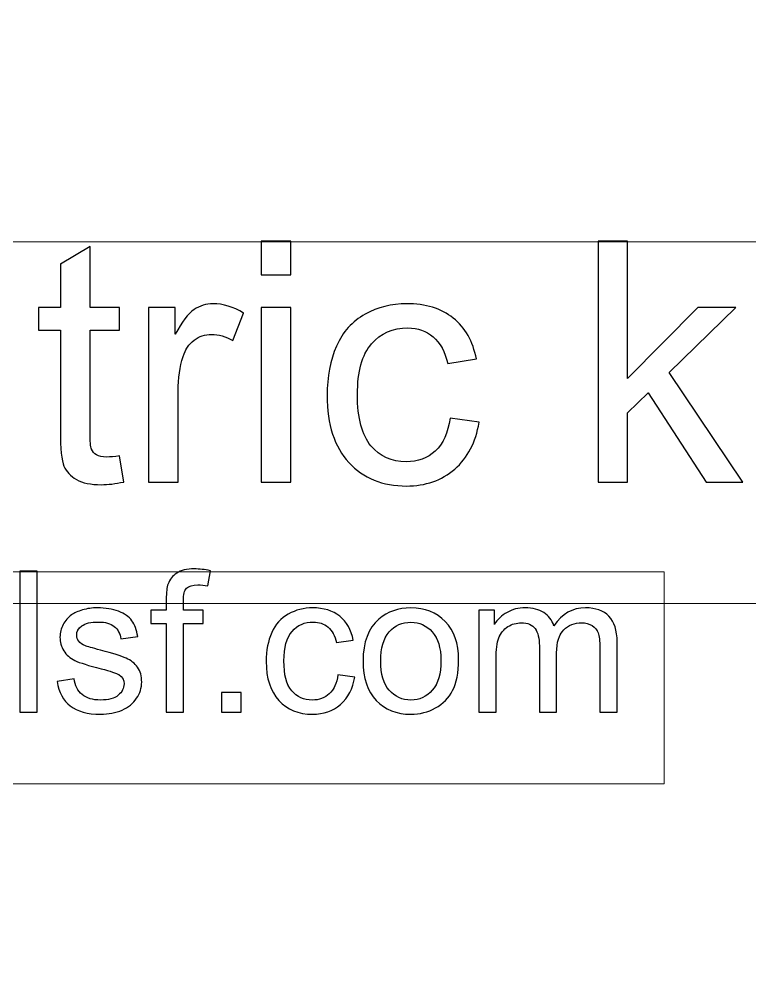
# Model space of a CAD drawing. Header units: centimetres. Extents: x -29.7 to 21.6, y -14.4 to 13.7.
# Drawn here: x 6.341 to 7.6, y -3.804 to -2.133 of the extents above; entities that cross this region are included whole.
import ezdxf

# ---------------------------------------------------------------- set-up
doc = ezdxf.new("R2010")
doc.units = ezdxf.units.CM
doc.header["$MEASUREMENT"] = 0
doc.layers.add('Layer 1', color=7, linetype='Continuous')

msp = doc.modelspace()

# ---------------------------------------------------------------- linework, layer by layer
at = {"layer": 'Layer 1', "color": 1, "lineweight": 9}
for points, knots in [([(1.396, -4.44966), (1.396, -4.44966), (1.396, -0.46166), (1.396, -0.46166), (1.396, -0.46166), (1.396, -0.46166), (11.36591, -0.46166), (11.36591, -0.46166), (11.36591, -0.46166), (11.36591, -0.46166), (11.36591, -4.44966), (11.36591, -4.44966)], [0, 0, 0, 0, 0.25, 0.25, 0.25, 0.25, 0.5, 0.5, 0.5, 0.5, 1, 1, 1, 1]), ([(8.86952, -3.14013), (8.86952, -3.14013), (4.39385, -3.14013), (4.39385, -3.14013), (4.39385, -3.14013), (4.39385, -3.14013), (4.39385, -2.51613), (4.39385, -2.51613), (4.39385, -2.51613), (4.39385, -2.51613), (8.86952, -2.51613), (8.86952, -2.51613), (8.86952, -2.51613), (8.86952, -2.51613), (8.86952, -3.14013), (8.86952, -3.14013)], [0, 0, 0, 0, 0.2, 0.2, 0.2, 0.2, 0.4, 0.4, 0.4, 0.4, 0.6, 0.6, 0.6, 0.6, 1, 1, 1, 1]), ([(8.86952, -3.14013), (8.86952, -3.14013), (4.39385, -3.14013), (4.39385, -3.14013), (4.39385, -3.14013), (4.39385, -3.14013), (4.39385, -2.51613), (4.39385, -2.51613), (4.39385, -2.51613), (4.39385, -2.51613), (8.86952, -2.51613), (8.86952, -2.51613), (8.86952, -2.51613), (8.86952, -2.51613), (8.86952, -3.14013), (8.86952, -3.14013)], [0, 0, 0, 0, 0.2, 0.2, 0.2, 0.2, 0.4, 0.4, 0.4, 0.4, 0.6, 0.6, 0.6, 0.6, 1, 1, 1, 1]), ([(6.75754, -2.57306), (6.75754, -2.57306), (6.75754, -2.51495), (6.75754, -2.51495), (6.75754, -2.51495), (6.75754, -2.51495), (6.80868, -2.51495), (6.80868, -2.51495), (6.80868, -2.51495), (6.80868, -2.51495), (6.80868, -2.57306), (6.80868, -2.57306), (6.80868, -2.57306), (6.80868, -2.57306), (6.75754, -2.57306), (6.75754, -2.57306)], [0, 0, 0, 0, 0.2, 0.2, 0.2, 0.2, 0.4, 0.4, 0.4, 0.4, 0.6, 0.6, 0.6, 0.6, 1, 1, 1, 1]), ([(7.33886, -2.93103), (7.33886, -2.93103), (7.33886, -2.51495), (7.33886, -2.51495), (7.33886, -2.51495), (7.33886, -2.51495), (7.39, -2.51495), (7.39, -2.51495), (7.39, -2.51495), (7.39, -2.51495), (7.39, -2.75195), (7.39, -2.75195), (7.39, -2.75195), (7.39, -2.75195), (7.51087, -2.62943), (7.51087, -2.62943), (7.51087, -2.62943), (7.51087, -2.62943), (7.57692, -2.62943), (7.57692, -2.62943), (7.57692, -2.62943), (7.57692, -2.62943), (7.46186, -2.74149), (7.46186, -2.74149), (7.46186, -2.74149), (7.46186, -2.74149), (7.58855, -2.93103), (7.58855, -2.93103), (7.58855, -2.93103), (7.58855, -2.93103), (7.52559, -2.93103), (7.52559, -2.93103), (7.52559, -2.93103), (7.52559, -2.93103), (7.42544, -2.77694), (7.42544, -2.77694), (7.42544, -2.77694), (7.42544, -2.77694), (7.39, -2.81142), (7.39, -2.81142), (7.39, -2.81142), (7.39, -2.81142), (7.39, -2.93103), (7.39, -2.93103), (7.39, -2.93103), (7.39, -2.93103), (7.33886, -2.93103), (7.33886, -2.93103)], [0, 0, 0, 0, 0.0769231, 0.0769231, 0.0769231, 0.0769231, 0.1538462, 0.1538462, 0.1538462, 0.1538462, 0.2307692, 0.2307692, 0.2307692, 0.2307692, 0.3076923, 0.3076923, 0.3076923, 0.3076923, 0.3846154, 0.3846154, 0.3846154, 0.3846154, 0.4615385, 0.4615385, 0.4615385, 0.4615385, 0.5384615, 0.5384615, 0.5384615, 0.5384615, 0.6153846, 0.6153846, 0.6153846, 0.6153846, 0.6923077, 0.6923077, 0.6923077, 0.6923077, 0.7692308, 0.7692308, 0.7692308, 0.7692308, 0.8461538, 0.8461538, 0.8461538, 0.8461538, 1, 1, 1, 1]), ([(6.51358, -2.88541), (6.51358, -2.88541), (6.52055, -2.93055), (6.52055, -2.93055), (6.52055, -2.93055), (6.50622, -2.93355), (6.49334, -2.9351), (6.4821, -2.9351), (6.4821, -2.9351), (6.4636, -2.9351), (6.44927, -2.93219), (6.439, -2.92628), (6.439, -2.92628), (6.42883, -2.92038), (6.42166, -2.91272), (6.4175, -2.90314), (6.4175, -2.90314), (6.41333, -2.89355), (6.4113, -2.8734), (6.4113, -2.8427), (6.4113, -2.8427), (6.4113, -2.8427), (6.4113, -2.66894), (6.4113, -2.66894), (6.4113, -2.66894), (6.4113, -2.66894), (6.37353, -2.66894), (6.37353, -2.66894), (6.37353, -2.66894), (6.37353, -2.66894), (6.37353, -2.62943), (6.37353, -2.62943), (6.37353, -2.62943), (6.37353, -2.62943), (6.4113, -2.62943), (6.4113, -2.62943), (6.4113, -2.62943), (6.4113, -2.62943), (6.4113, -2.55485), (6.4113, -2.55485), (6.4113, -2.55485), (6.4113, -2.55485), (6.46244, -2.52415), (6.46244, -2.52415), (6.46244, -2.52415), (6.46244, -2.52415), (6.46244, -2.62943), (6.46244, -2.62943), (6.46244, -2.62943), (6.46244, -2.62943), (6.51358, -2.62943), (6.51358, -2.62943), (6.51358, -2.62943), (6.51358, -2.62943), (6.51358, -2.66894), (6.51358, -2.66894), (6.51358, -2.66894), (6.51358, -2.66894), (6.46244, -2.66894), (6.46244, -2.66894), (6.46244, -2.66894), (6.46244, -2.66894), (6.46244, -2.84561), (6.46244, -2.84561), (6.46244, -2.84561), (6.46244, -2.86023), (6.46331, -2.86962), (6.46515, -2.87379), (6.46515, -2.87379), (6.46689, -2.87795), (6.4698, -2.88125), (6.47387, -2.88377), (6.47387, -2.88377), (6.47794, -2.88619), (6.48375, -2.88745), (6.4913, -2.88745), (6.4913, -2.88745), (6.49692, -2.88745), (6.50438, -2.88677), (6.51358, -2.88541)], [0, 0, 0, 0, 0.047619, 0.047619, 0.047619, 0.047619, 0.0952381, 0.0952381, 0.0952381, 0.0952381, 0.1428571, 0.1428571, 0.1428571, 0.1428571, 0.1904762, 0.1904762, 0.1904762, 0.1904762, 0.2380952, 0.2380952, 0.2380952, 0.2380952, 0.2857143, 0.2857143, 0.2857143, 0.2857143, 0.3333333, 0.3333333, 0.3333333, 0.3333333, 0.3809524, 0.3809524, 0.3809524, 0.3809524, 0.4285714, 0.4285714, 0.4285714, 0.4285714, 0.4761905, 0.4761905, 0.4761905, 0.4761905, 0.5238095, 0.5238095, 0.5238095, 0.5238095, 0.5714286, 0.5714286, 0.5714286, 0.5714286, 0.6190476, 0.6190476, 0.6190476, 0.6190476, 0.6666667, 0.6666667, 0.6666667, 0.6666667, 0.7142857, 0.7142857, 0.7142857, 0.7142857, 0.7619048, 0.7619048, 0.7619048, 0.7619048, 0.8095238, 0.8095238, 0.8095238, 0.8095238, 0.8571429, 0.8571429, 0.8571429, 0.8571429, 0.9047619, 0.9047619, 0.9047619, 0.9047619, 1, 1, 1, 1]), ([(6.56345, -2.93103), (6.56345, -2.93103), (6.56345, -2.62943), (6.56345, -2.62943), (6.56345, -2.62943), (6.56345, -2.62943), (6.60936, -2.62943), (6.60936, -2.62943), (6.60936, -2.62943), (6.60936, -2.62943), (6.60936, -2.67563), (6.60936, -2.67563), (6.60936, -2.67563), (6.62108, -2.65422), (6.63193, -2.64008), (6.6419, -2.6333), (6.6419, -2.6333), (6.65188, -2.62643), (6.66282, -2.62304), (6.67474, -2.62304), (6.67474, -2.62304), (6.69198, -2.62304), (6.70951, -2.62846), (6.72733, -2.63921), (6.72733, -2.63921), (6.72733, -2.63921), (6.70912, -2.68638), (6.70912, -2.68638), (6.70912, -2.68638), (6.69672, -2.67941), (6.68433, -2.67592), (6.67193, -2.67592), (6.67193, -2.67592), (6.66079, -2.67592), (6.65081, -2.67931), (6.642, -2.68599), (6.642, -2.68599), (6.63319, -2.69267), (6.62689, -2.70197), (6.62311, -2.71388), (6.62311, -2.71388), (6.6174, -2.732), (6.61459, -2.75185), (6.61459, -2.77345), (6.61459, -2.77345), (6.61459, -2.77345), (6.61459, -2.93103), (6.61459, -2.93103), (6.61459, -2.93103), (6.61459, -2.93103), (6.56345, -2.93103), (6.56345, -2.93103)], [0, 0, 0, 0, 0.0714286, 0.0714286, 0.0714286, 0.0714286, 0.1428571, 0.1428571, 0.1428571, 0.1428571, 0.2142857, 0.2142857, 0.2142857, 0.2142857, 0.2857143, 0.2857143, 0.2857143, 0.2857143, 0.3571429, 0.3571429, 0.3571429, 0.3571429, 0.4285714, 0.4285714, 0.4285714, 0.4285714, 0.5, 0.5, 0.5, 0.5, 0.5714286, 0.5714286, 0.5714286, 0.5714286, 0.6428571, 0.6428571, 0.6428571, 0.6428571, 0.7142857, 0.7142857, 0.7142857, 0.7142857, 0.7857143, 0.7857143, 0.7857143, 0.7857143, 0.8571429, 0.8571429, 0.8571429, 0.8571429, 1, 1, 1, 1]), ([(7.08365, -2.82062), (7.08365, -2.82062), (7.13363, -2.82759), (7.13363, -2.82759), (7.13363, -2.82759), (7.12811, -2.86197), (7.11416, -2.8888), (7.0916, -2.90827), (7.0916, -2.90827), (7.06903, -2.92774), (7.04123, -2.93742), (7.0084, -2.93742), (7.0084, -2.93742), (6.96724, -2.93742), (6.93411, -2.92396), (6.90912, -2.89703), (6.90912, -2.89703), (6.88404, -2.87011), (6.87154, -2.83156), (6.87154, -2.78139), (6.87154, -2.78139), (6.87154, -2.74885), (6.87697, -2.72047), (6.88772, -2.69606), (6.88772, -2.69606), (6.89847, -2.67175), (6.91484, -2.65345), (6.93692, -2.64134), (6.93692, -2.64134), (6.95891, -2.62914), (6.98283, -2.62304), (7.00879, -2.62304), (7.00879, -2.62304), (7.04143, -2.62304), (7.06825, -2.63127), (7.08898, -2.64783), (7.08898, -2.64783), (7.1098, -2.66439), (7.12317, -2.68793), (7.12898, -2.71834), (7.12898, -2.71834), (7.12898, -2.71834), (7.07959, -2.72589), (7.07959, -2.72589), (7.07959, -2.72589), (7.07484, -2.70565), (7.06651, -2.69045), (7.0544, -2.68018), (7.0544, -2.68018), (7.04239, -2.67001), (7.02787, -2.66488), (7.01082, -2.66488), (7.01082, -2.66488), (6.98506, -2.66488), (6.96414, -2.67408), (6.94796, -2.69248), (6.94796, -2.69248), (6.93188, -2.71098), (6.92385, -2.74004), (6.92385, -2.77994), (6.92385, -2.77994), (6.92385, -2.82042), (6.93159, -2.84977), (6.94709, -2.86808), (6.94709, -2.86808), (6.96268, -2.88638), (6.98293, -2.89558), (7.00782, -2.89558), (7.00782, -2.89558), (7.02796, -2.89558), (7.04472, -2.88948), (7.05808, -2.87718), (7.05808, -2.87718), (7.07155, -2.86498), (7.08007, -2.84609), (7.08365, -2.82062)], [0, 0, 0, 0, 0.05, 0.05, 0.05, 0.05, 0.1, 0.1, 0.1, 0.1, 0.15, 0.15, 0.15, 0.15, 0.2, 0.2, 0.2, 0.2, 0.25, 0.25, 0.25, 0.25, 0.3, 0.3, 0.3, 0.3, 0.35, 0.35, 0.35, 0.35, 0.4, 0.4, 0.4, 0.4, 0.45, 0.45, 0.45, 0.45, 0.5, 0.5, 0.5, 0.5, 0.55, 0.55, 0.55, 0.55, 0.6, 0.6, 0.6, 0.6, 0.65, 0.65, 0.65, 0.65, 0.7, 0.7, 0.7, 0.7, 0.75, 0.75, 0.75, 0.75, 0.8, 0.8, 0.8, 0.8, 0.85, 0.85, 0.85, 0.85, 0.9, 0.9, 0.9, 0.9, 1, 1, 1, 1]), ([(6.75754, -2.93103), (6.75754, -2.93103), (6.75754, -2.62943), (6.75754, -2.62943), (6.75754, -2.62943), (6.75754, -2.62943), (6.80868, -2.62943), (6.80868, -2.62943), (6.80868, -2.62943), (6.80868, -2.62943), (6.80868, -2.93103), (6.80868, -2.93103), (6.80868, -2.93103), (6.80868, -2.93103), (6.75754, -2.93103), (6.75754, -2.93103)], [0, 0, 0, 0, 0.2, 0.2, 0.2, 0.2, 0.4, 0.4, 0.4, 0.4, 0.6, 0.6, 0.6, 0.6, 1, 1, 1, 1]), ([(7.45287, -3.45088), (7.45287, -3.45088), (5.4714, -3.45088), (5.4714, -3.45088), (5.4714, -3.45088), (5.4714, -3.45088), (5.4714, -3.08514), (5.4714, -3.08514), (5.4714, -3.08514), (5.4714, -3.08514), (7.45287, -3.08514), (7.45287, -3.08514), (7.45287, -3.08514), (7.45287, -3.08514), (7.45287, -3.45088), (7.45287, -3.45088)], [0, 0, 0, 0, 0.2, 0.2, 0.2, 0.2, 0.4, 0.4, 0.4, 0.4, 0.6, 0.6, 0.6, 0.6, 1, 1, 1, 1]), ([(7.45287, -3.45088), (7.45287, -3.45088), (5.4714, -3.45088), (5.4714, -3.45088), (5.4714, -3.45088), (5.4714, -3.45088), (5.4714, -3.08514), (5.4714, -3.08514), (5.4714, -3.08514), (5.4714, -3.08514), (7.45287, -3.08514), (7.45287, -3.08514), (7.45287, -3.08514), (7.45287, -3.08514), (7.45287, -3.45088), (7.45287, -3.45088)], [0, 0, 0, 0, 0.2, 0.2, 0.2, 0.2, 0.4, 0.4, 0.4, 0.4, 0.6, 0.6, 0.6, 0.6, 1, 1, 1, 1]), ([(6.34139, -3.32715), (6.34139, -3.32715), (6.34139, -3.08444), (6.34139, -3.08444), (6.34139, -3.08444), (6.34139, -3.08444), (6.37122, -3.08444), (6.37122, -3.08444), (6.37122, -3.08444), (6.37122, -3.08444), (6.37122, -3.32715), (6.37122, -3.32715), (6.37122, -3.32715), (6.37122, -3.32715), (6.34139, -3.32715), (6.34139, -3.32715)], [0, 0, 0, 0, 0.2, 0.2, 0.2, 0.2, 0.4, 0.4, 0.4, 0.4, 0.6, 0.6, 0.6, 0.6, 1, 1, 1, 1]), ([(6.59399, -3.32715), (6.59399, -3.32715), (6.59399, -3.17427), (6.59399, -3.17427), (6.59399, -3.17427), (6.59399, -3.17427), (6.56755, -3.17427), (6.56755, -3.17427), (6.56755, -3.17427), (6.56755, -3.17427), (6.56755, -3.15122), (6.56755, -3.15122), (6.56755, -3.15122), (6.56755, -3.15122), (6.59399, -3.15122), (6.59399, -3.15122), (6.59399, -3.15122), (6.59399, -3.15122), (6.59399, -3.13258), (6.59399, -3.13258), (6.59399, -3.13258), (6.59399, -3.12077), (6.59501, -3.11201), (6.5971, -3.1063), (6.5971, -3.1063), (6.59998, -3.09862), (6.60495, -3.09235), (6.61218, -3.08755), (6.61218, -3.08755), (6.61936, -3.08275), (6.62947, -3.08037), (6.64247, -3.08037), (6.64247, -3.08037), (6.65088, -3.08037), (6.66015, -3.08139), (6.67032, -3.08337), (6.67032, -3.08337), (6.67032, -3.08337), (6.66586, -3.10947), (6.66586, -3.10947), (6.66586, -3.10947), (6.65964, -3.10839), (6.65382, -3.10783), (6.64828, -3.10783), (6.64828, -3.10783), (6.63925, -3.10783), (6.63286, -3.10975), (6.62908, -3.11359), (6.62908, -3.11359), (6.62535, -3.11743), (6.62348, -3.12461), (6.62348, -3.13512), (6.62348, -3.13512), (6.62348, -3.13512), (6.62348, -3.15122), (6.62348, -3.15122), (6.62348, -3.15122), (6.62348, -3.15122), (6.65772, -3.15122), (6.65772, -3.15122), (6.65772, -3.15122), (6.65772, -3.15122), (6.65772, -3.17427), (6.65772, -3.17427), (6.65772, -3.17427), (6.65772, -3.17427), (6.62382, -3.17427), (6.62382, -3.17427), (6.62382, -3.17427), (6.62382, -3.17427), (6.62382, -3.32715), (6.62382, -3.32715), (6.62382, -3.32715), (6.62382, -3.32715), (6.59399, -3.32715), (6.59399, -3.32715)], [0, 0, 0, 0, 0.05, 0.05, 0.05, 0.05, 0.1, 0.1, 0.1, 0.1, 0.15, 0.15, 0.15, 0.15, 0.2, 0.2, 0.2, 0.2, 0.25, 0.25, 0.25, 0.25, 0.3, 0.3, 0.3, 0.3, 0.35, 0.35, 0.35, 0.35, 0.4, 0.4, 0.4, 0.4, 0.45, 0.45, 0.45, 0.45, 0.5, 0.5, 0.5, 0.5, 0.55, 0.55, 0.55, 0.55, 0.6, 0.6, 0.6, 0.6, 0.65, 0.65, 0.65, 0.65, 0.7, 0.7, 0.7, 0.7, 0.75, 0.75, 0.75, 0.75, 0.8, 0.8, 0.8, 0.8, 0.85, 0.85, 0.85, 0.85, 0.9, 0.9, 0.9, 0.9, 1, 1, 1, 1]), ([(6.40552, -3.27461), (6.40552, -3.27461), (6.43501, -3.26986), (6.43501, -3.26986), (6.43501, -3.26986), (6.43665, -3.28167), (6.44128, -3.29071), (6.44885, -3.29704), (6.44885, -3.29704), (6.45642, -3.30331), (6.46704, -3.30647), (6.4806, -3.30647), (6.4806, -3.30647), (6.49433, -3.30647), (6.5045, -3.3037), (6.51117, -3.29811), (6.51117, -3.29811), (6.51778, -3.29257), (6.52111, -3.28602), (6.52111, -3.27851), (6.52111, -3.27851), (6.52111, -3.27178), (6.51812, -3.26647), (6.51218, -3.26263), (6.51218, -3.26263), (6.508, -3.25998), (6.49783, -3.25664), (6.48168, -3.25252), (6.48168, -3.25252), (6.45987, -3.24704), (6.44478, -3.24229), (6.43631, -3.23828), (6.43631, -3.23828), (6.42789, -3.23421), (6.42151, -3.22868), (6.41716, -3.22156), (6.41716, -3.22156), (6.41281, -3.2145), (6.4106, -3.20664), (6.4106, -3.19806), (6.4106, -3.19806), (6.4106, -3.1902), (6.41241, -3.18297), (6.41597, -3.1763), (6.41597, -3.1763), (6.41959, -3.16964), (6.42444, -3.1641), (6.4306, -3.15969), (6.4306, -3.15969), (6.43524, -3.1563), (6.44156, -3.15342), (6.44953, -3.15105), (6.44953, -3.15105), (6.45755, -3.14868), (6.46608, -3.14749), (6.47524, -3.14749), (6.47524, -3.14749), (6.48902, -3.14749), (6.50111, -3.14947), (6.51151, -3.15348), (6.51151, -3.15348), (6.52196, -3.15743), (6.52964, -3.16286), (6.53461, -3.16964), (6.53461, -3.16964), (6.53953, -3.17647), (6.54297, -3.18557), (6.54484, -3.19698), (6.54484, -3.19698), (6.54484, -3.19698), (6.51569, -3.20105), (6.51569, -3.20105), (6.51569, -3.20105), (6.51439, -3.1919), (6.51055, -3.18472), (6.50422, -3.17958), (6.50422, -3.17958), (6.49789, -3.17444), (6.48896, -3.1719), (6.47738, -3.1719), (6.47738, -3.1719), (6.46377, -3.1719), (6.45399, -3.17416), (6.44817, -3.17868), (6.44817, -3.17868), (6.44235, -3.1832), (6.43942, -3.18851), (6.43942, -3.19455), (6.43942, -3.19455), (6.43942, -3.19839), (6.4406, -3.2019), (6.44303, -3.205), (6.44303, -3.205), (6.44546, -3.20817), (6.44925, -3.21082), (6.45444, -3.21291), (6.45444, -3.21291), (6.45744, -3.21404), (6.46614, -3.21659), (6.48072, -3.22054), (6.48072, -3.22054), (6.50173, -3.22613), (6.51642, -3.23077), (6.52478, -3.23433), (6.52478, -3.23433), (6.53314, -3.23789), (6.5397, -3.24314), (6.54444, -3.24992), (6.54444, -3.24992), (6.54925, -3.25676), (6.55162, -3.26523), (6.55162, -3.2754), (6.55162, -3.2754), (6.55162, -3.28529), (6.54874, -3.29461), (6.54292, -3.30336), (6.54292, -3.30336), (6.5371, -3.31212), (6.52874, -3.3189), (6.51783, -3.3237), (6.51783, -3.3237), (6.50687, -3.32851), (6.4945, -3.33088), (6.48072, -3.33088), (6.48072, -3.33088), (6.45789, -3.33088), (6.44043, -3.32613), (6.42846, -3.3167), (6.42846, -3.3167), (6.41648, -3.30721), (6.40885, -3.2932), (6.40552, -3.27461)], [0, 0, 0, 0, 0.0294118, 0.0294118, 0.0294118, 0.0294118, 0.0588235, 0.0588235, 0.0588235, 0.0588235, 0.0882353, 0.0882353, 0.0882353, 0.0882353, 0.1176471, 0.1176471, 0.1176471, 0.1176471, 0.1470588, 0.1470588, 0.1470588, 0.1470588, 0.1764706, 0.1764706, 0.1764706, 0.1764706, 0.2058824, 0.2058824, 0.2058824, 0.2058824, 0.2352941, 0.2352941, 0.2352941, 0.2352941, 0.2647059, 0.2647059, 0.2647059, 0.2647059, 0.2941176, 0.2941176, 0.2941176, 0.2941176, 0.3235294, 0.3235294, 0.3235294, 0.3235294, 0.3529412, 0.3529412, 0.3529412, 0.3529412, 0.3823529, 0.3823529, 0.3823529, 0.3823529, 0.4117647, 0.4117647, 0.4117647, 0.4117647, 0.4411765, 0.4411765, 0.4411765, 0.4411765, 0.4705882, 0.4705882, 0.4705882, 0.4705882, 0.5, 0.5, 0.5, 0.5, 0.5294118, 0.5294118, 0.5294118, 0.5294118, 0.5588235, 0.5588235, 0.5588235, 0.5588235, 0.5882353, 0.5882353, 0.5882353, 0.5882353, 0.6176471, 0.6176471, 0.6176471, 0.6176471, 0.6470588, 0.6470588, 0.6470588, 0.6470588, 0.6764706, 0.6764706, 0.6764706, 0.6764706, 0.7058824, 0.7058824, 0.7058824, 0.7058824, 0.7352941, 0.7352941, 0.7352941, 0.7352941, 0.7647059, 0.7647059, 0.7647059, 0.7647059, 0.7941176, 0.7941176, 0.7941176, 0.7941176, 0.8235294, 0.8235294, 0.8235294, 0.8235294, 0.8529412, 0.8529412, 0.8529412, 0.8529412, 0.8823529, 0.8823529, 0.8823529, 0.8823529, 0.9117647, 0.9117647, 0.9117647, 0.9117647, 0.9411765, 0.9411765, 0.9411765, 0.9411765, 1, 1, 1, 1]), ([(6.89015, -3.26274), (6.89015, -3.26274), (6.9193, -3.26681), (6.9193, -3.26681), (6.9193, -3.26681), (6.91608, -3.28687), (6.90794, -3.30252), (6.89478, -3.31387), (6.89478, -3.31387), (6.88162, -3.32523), (6.8654, -3.33088), (6.84625, -3.33088), (6.84625, -3.33088), (6.82224, -3.33088), (6.80292, -3.32303), (6.78834, -3.30732), (6.78834, -3.30732), (6.77371, -3.29161), (6.76642, -3.26913), (6.76642, -3.23986), (6.76642, -3.23986), (6.76642, -3.22088), (6.76958, -3.20433), (6.77585, -3.19009), (6.77585, -3.19009), (6.78213, -3.17591), (6.79167, -3.16523), (6.80455, -3.15817), (6.80455, -3.15817), (6.81738, -3.15105), (6.83133, -3.14749), (6.84647, -3.14749), (6.84647, -3.14749), (6.86551, -3.14749), (6.88116, -3.15229), (6.89325, -3.16195), (6.89325, -3.16195), (6.9054, -3.17161), (6.9132, -3.18534), (6.91659, -3.20308), (6.91659, -3.20308), (6.91659, -3.20308), (6.88777, -3.20749), (6.88777, -3.20749), (6.88777, -3.20749), (6.88501, -3.19568), (6.88015, -3.18681), (6.87308, -3.18082), (6.87308, -3.18082), (6.86608, -3.17489), (6.8576, -3.1719), (6.84766, -3.1719), (6.84766, -3.1719), (6.83263, -3.1719), (6.82043, -3.17726), (6.811, -3.188), (6.811, -3.188), (6.80162, -3.19879), (6.79693, -3.21574), (6.79693, -3.23902), (6.79693, -3.23902), (6.79693, -3.26263), (6.80145, -3.27975), (6.81049, -3.29043), (6.81049, -3.29043), (6.81958, -3.30111), (6.83139, -3.30647), (6.84591, -3.30647), (6.84591, -3.30647), (6.85766, -3.30647), (6.86744, -3.30291), (6.87523, -3.29574), (6.87523, -3.29574), (6.88308, -3.28862), (6.88806, -3.2776), (6.89015, -3.26274)], [0, 0, 0, 0, 0.05, 0.05, 0.05, 0.05, 0.1, 0.1, 0.1, 0.1, 0.15, 0.15, 0.15, 0.15, 0.2, 0.2, 0.2, 0.2, 0.25, 0.25, 0.25, 0.25, 0.3, 0.3, 0.3, 0.3, 0.35, 0.35, 0.35, 0.35, 0.4, 0.4, 0.4, 0.4, 0.45, 0.45, 0.45, 0.45, 0.5, 0.5, 0.5, 0.5, 0.55, 0.55, 0.55, 0.55, 0.6, 0.6, 0.6, 0.6, 0.65, 0.65, 0.65, 0.65, 0.7, 0.7, 0.7, 0.7, 0.75, 0.75, 0.75, 0.75, 0.8, 0.8, 0.8, 0.8, 0.85, 0.85, 0.85, 0.85, 0.9, 0.9, 0.9, 0.9, 1, 1, 1, 1]), ([(6.93354, -3.23918), (6.93354, -3.2067), (6.94258, -3.18263), (6.96071, -3.16698), (6.96071, -3.16698), (6.9758, -3.15399), (6.99427, -3.14749), (7.01602, -3.14749), (7.01602, -3.14749), (7.04015, -3.14749), (7.05992, -3.1554), (7.07529, -3.17122), (7.07529, -3.17122), (7.0906, -3.18698), (7.09828, -3.20885), (7.09828, -3.2367), (7.09828, -3.2367), (7.09828, -3.2593), (7.09489, -3.27704), (7.08811, -3.28998), (7.08811, -3.28998), (7.08133, -3.30291), (7.07144, -3.31297), (7.05845, -3.32014), (7.05845, -3.32014), (7.04551, -3.32732), (7.03133, -3.33088), (7.01602, -3.33088), (7.01602, -3.33088), (6.99139, -3.33088), (6.9715, -3.32303), (6.9563, -3.30726), (6.9563, -3.30726), (6.94111, -3.2915), (6.93354, -3.26879), (6.93354, -3.23918)], [0, 0, 0, 0, 0.1, 0.1, 0.1, 0.1, 0.2, 0.2, 0.2, 0.2, 0.3, 0.3, 0.3, 0.3, 0.4, 0.4, 0.4, 0.4, 0.5, 0.5, 0.5, 0.5, 0.6, 0.6, 0.6, 0.6, 0.7, 0.7, 0.7, 0.7, 0.8, 0.8, 0.8, 0.8, 1, 1, 1, 1]), ([(7.13325, -3.32715), (7.13325, -3.32715), (7.13325, -3.15122), (7.13325, -3.15122), (7.13325, -3.15122), (7.13325, -3.15122), (7.16003, -3.15122), (7.16003, -3.15122), (7.16003, -3.15122), (7.16003, -3.15122), (7.16003, -3.17608), (7.16003, -3.17608), (7.16003, -3.17608), (7.16551, -3.16749), (7.17286, -3.16054), (7.18201, -3.15534), (7.18201, -3.15534), (7.19116, -3.15009), (7.20156, -3.14749), (7.21325, -3.14749), (7.21325, -3.14749), (7.22625, -3.14749), (7.23692, -3.1502), (7.24523, -3.15557), (7.24523, -3.15557), (7.25353, -3.16099), (7.25941, -3.16851), (7.2628, -3.17822), (7.2628, -3.17822), (7.27681, -3.15772), (7.29495, -3.14749), (7.31732, -3.14749), (7.31732, -3.14749), (7.33483, -3.14749), (7.34834, -3.15229), (7.35771, -3.16195), (7.35771, -3.16195), (7.36715, -3.17161), (7.37189, -3.18647), (7.37189, -3.20653), (7.37189, -3.20653), (7.37189, -3.20653), (7.37189, -3.32715), (7.37189, -3.32715), (7.37189, -3.32715), (7.37189, -3.32715), (7.34206, -3.32715), (7.34206, -3.32715), (7.34206, -3.32715), (7.34206, -3.32715), (7.34206, -3.21642), (7.34206, -3.21642), (7.34206, -3.21642), (7.34206, -3.20455), (7.34105, -3.19596), (7.33913, -3.19071), (7.33913, -3.19071), (7.33721, -3.18546), (7.3337, -3.18128), (7.32856, -3.17806), (7.32856, -3.17806), (7.32348, -3.17483), (7.31749, -3.17325), (7.31065, -3.17325), (7.31065, -3.17325), (7.29822, -3.17325), (7.28794, -3.17738), (7.27975, -3.18557), (7.27975, -3.18557), (7.27156, -3.19382), (7.26749, -3.20698), (7.26749, -3.22506), (7.26749, -3.22506), (7.26749, -3.22506), (7.26749, -3.32715), (7.26749, -3.32715), (7.26749, -3.32715), (7.26749, -3.32715), (7.23766, -3.32715), (7.23766, -3.32715), (7.23766, -3.32715), (7.23766, -3.32715), (7.23766, -3.21297), (7.23766, -3.21297), (7.23766, -3.21297), (7.23766, -3.19975), (7.23523, -3.18981), (7.23037, -3.1832), (7.23037, -3.1832), (7.22551, -3.17659), (7.21755, -3.17325), (7.20653, -3.17325), (7.20653, -3.17325), (7.19817, -3.17325), (7.19043, -3.17546), (7.18331, -3.17986), (7.18331, -3.17986), (7.17619, -3.18427), (7.17105, -3.19071), (7.16783, -3.19924), (7.16783, -3.19924), (7.16466, -3.20772), (7.16308, -3.21998), (7.16308, -3.23596), (7.16308, -3.23596), (7.16308, -3.23596), (7.16308, -3.32715), (7.16308, -3.32715), (7.16308, -3.32715), (7.16308, -3.32715), (7.13325, -3.32715), (7.13325, -3.32715)], [0, 0, 0, 0, 0.0344828, 0.0344828, 0.0344828, 0.0344828, 0.0689655, 0.0689655, 0.0689655, 0.0689655, 0.1034483, 0.1034483, 0.1034483, 0.1034483, 0.137931, 0.137931, 0.137931, 0.137931, 0.1724138, 0.1724138, 0.1724138, 0.1724138, 0.2068966, 0.2068966, 0.2068966, 0.2068966, 0.2413793, 0.2413793, 0.2413793, 0.2413793, 0.2758621, 0.2758621, 0.2758621, 0.2758621, 0.3103448, 0.3103448, 0.3103448, 0.3103448, 0.3448276, 0.3448276, 0.3448276, 0.3448276, 0.3793103, 0.3793103, 0.3793103, 0.3793103, 0.4137931, 0.4137931, 0.4137931, 0.4137931, 0.4482759, 0.4482759, 0.4482759, 0.4482759, 0.4827586, 0.4827586, 0.4827586, 0.4827586, 0.5172414, 0.5172414, 0.5172414, 0.5172414, 0.5517241, 0.5517241, 0.5517241, 0.5517241, 0.5862069, 0.5862069, 0.5862069, 0.5862069, 0.6206897, 0.6206897, 0.6206897, 0.6206897, 0.6551724, 0.6551724, 0.6551724, 0.6551724, 0.6896552, 0.6896552, 0.6896552, 0.6896552, 0.7241379, 0.7241379, 0.7241379, 0.7241379, 0.7586207, 0.7586207, 0.7586207, 0.7586207, 0.7931034, 0.7931034, 0.7931034, 0.7931034, 0.8275862, 0.8275862, 0.8275862, 0.8275862, 0.862069, 0.862069, 0.862069, 0.862069, 0.8965517, 0.8965517, 0.8965517, 0.8965517, 0.9310345, 0.9310345, 0.9310345, 0.9310345, 1, 1, 1, 1]), ([(6.96404, -3.23924), (6.96404, -3.26173), (6.96896, -3.27856), (6.97879, -3.28969), (6.97879, -3.28969), (6.98868, -3.30088), (7.00105, -3.30647), (7.01602, -3.30647), (7.01602, -3.30647), (7.03082, -3.30647), (7.04314, -3.30088), (7.05303, -3.28964), (7.05303, -3.28964), (7.06286, -3.27839), (7.06777, -3.26127), (7.06777, -3.23828), (7.06777, -3.23828), (7.06777, -3.21659), (7.0628, -3.20015), (7.05291, -3.18902), (7.05291, -3.18902), (7.04303, -3.17783), (7.03071, -3.17224), (7.01602, -3.17224), (7.01602, -3.17224), (7.00105, -3.17224), (6.98868, -3.17777), (6.97879, -3.1889), (6.97879, -3.1889), (6.96896, -3.20003), (6.96404, -3.21681), (6.96404, -3.23924)], [0, 0, 0, 0, 0.1111111, 0.1111111, 0.1111111, 0.1111111, 0.2222222, 0.2222222, 0.2222222, 0.2222222, 0.3333333, 0.3333333, 0.3333333, 0.3333333, 0.4444444, 0.4444444, 0.4444444, 0.4444444, 0.5555556, 0.5555556, 0.5555556, 0.5555556, 0.6666667, 0.6666667, 0.6666667, 0.6666667, 0.7777778, 0.7777778, 0.7777778, 0.7777778, 1, 1, 1, 1]), ([(6.68953, -3.32715), (6.68953, -3.32715), (6.68953, -3.29325), (6.68953, -3.29325), (6.68953, -3.29325), (6.68953, -3.29325), (6.72343, -3.29325), (6.72343, -3.29325), (6.72343, -3.29325), (6.72343, -3.29325), (6.72343, -3.32715), (6.72343, -3.32715), (6.72343, -3.32715), (6.72343, -3.32715), (6.68953, -3.32715), (6.68953, -3.32715)], [0, 0, 0, 0, 0.2, 0.2, 0.2, 0.2, 0.4, 0.4, 0.4, 0.4, 0.6, 0.6, 0.6, 0.6, 1, 1, 1, 1])]:
    msp.add_open_spline(points, degree=3, knots=knots, dxfattribs=at)
at = {"layer": 'Layer 1', "color": 250}
for points, knots in [([(6.75754, -2.57306), (6.75754, -2.57306), (6.75754, -2.51495), (6.75754, -2.51495), (6.75754, -2.51495), (6.75754, -2.51495), (6.80868, -2.51495), (6.80868, -2.51495), (6.80868, -2.51495), (6.80868, -2.51495), (6.80868, -2.57306), (6.80868, -2.57306), (6.80868, -2.57306), (6.80868, -2.57306), (6.75754, -2.57306), (6.75754, -2.57306)], [0, 0, 0, 0, 0.2, 0.2, 0.2, 0.2, 0.4, 0.4, 0.4, 0.4, 0.6, 0.6, 0.6, 0.6, 1, 1, 1, 1]), ([(7.33886, -2.93103), (7.33886, -2.93103), (7.33886, -2.51495), (7.33886, -2.51495), (7.33886, -2.51495), (7.33886, -2.51495), (7.39, -2.51495), (7.39, -2.51495), (7.39, -2.51495), (7.39, -2.51495), (7.39, -2.75195), (7.39, -2.75195), (7.39, -2.75195), (7.39, -2.75195), (7.51087, -2.62943), (7.51087, -2.62943), (7.51087, -2.62943), (7.51087, -2.62943), (7.57692, -2.62943), (7.57692, -2.62943), (7.57692, -2.62943), (7.57692, -2.62943), (7.46186, -2.74149), (7.46186, -2.74149), (7.46186, -2.74149), (7.46186, -2.74149), (7.58855, -2.93103), (7.58855, -2.93103), (7.58855, -2.93103), (7.58855, -2.93103), (7.52559, -2.93103), (7.52559, -2.93103), (7.52559, -2.93103), (7.52559, -2.93103), (7.42544, -2.77694), (7.42544, -2.77694), (7.42544, -2.77694), (7.42544, -2.77694), (7.39, -2.81142), (7.39, -2.81142), (7.39, -2.81142), (7.39, -2.81142), (7.39, -2.93103), (7.39, -2.93103), (7.39, -2.93103), (7.39, -2.93103), (7.33886, -2.93103), (7.33886, -2.93103)], [0, 0, 0, 0, 0.0769231, 0.0769231, 0.0769231, 0.0769231, 0.1538462, 0.1538462, 0.1538462, 0.1538462, 0.2307692, 0.2307692, 0.2307692, 0.2307692, 0.3076923, 0.3076923, 0.3076923, 0.3076923, 0.3846154, 0.3846154, 0.3846154, 0.3846154, 0.4615385, 0.4615385, 0.4615385, 0.4615385, 0.5384615, 0.5384615, 0.5384615, 0.5384615, 0.6153846, 0.6153846, 0.6153846, 0.6153846, 0.6923077, 0.6923077, 0.6923077, 0.6923077, 0.7692308, 0.7692308, 0.7692308, 0.7692308, 0.8461538, 0.8461538, 0.8461538, 0.8461538, 1, 1, 1, 1]), ([(6.51358, -2.88541), (6.51358, -2.88541), (6.52055, -2.93055), (6.52055, -2.93055), (6.52055, -2.93055), (6.50622, -2.93355), (6.49334, -2.9351), (6.4821, -2.9351), (6.4821, -2.9351), (6.4636, -2.9351), (6.44927, -2.93219), (6.439, -2.92628), (6.439, -2.92628), (6.42883, -2.92038), (6.42166, -2.91272), (6.4175, -2.90314), (6.4175, -2.90314), (6.41333, -2.89355), (6.4113, -2.8734), (6.4113, -2.8427), (6.4113, -2.8427), (6.4113, -2.8427), (6.4113, -2.66894), (6.4113, -2.66894), (6.4113, -2.66894), (6.4113, -2.66894), (6.37353, -2.66894), (6.37353, -2.66894), (6.37353, -2.66894), (6.37353, -2.66894), (6.37353, -2.62943), (6.37353, -2.62943), (6.37353, -2.62943), (6.37353, -2.62943), (6.4113, -2.62943), (6.4113, -2.62943), (6.4113, -2.62943), (6.4113, -2.62943), (6.4113, -2.55485), (6.4113, -2.55485), (6.4113, -2.55485), (6.4113, -2.55485), (6.46244, -2.52415), (6.46244, -2.52415), (6.46244, -2.52415), (6.46244, -2.52415), (6.46244, -2.62943), (6.46244, -2.62943), (6.46244, -2.62943), (6.46244, -2.62943), (6.51358, -2.62943), (6.51358, -2.62943), (6.51358, -2.62943), (6.51358, -2.62943), (6.51358, -2.66894), (6.51358, -2.66894), (6.51358, -2.66894), (6.51358, -2.66894), (6.46244, -2.66894), (6.46244, -2.66894), (6.46244, -2.66894), (6.46244, -2.66894), (6.46244, -2.84561), (6.46244, -2.84561), (6.46244, -2.84561), (6.46244, -2.86023), (6.46331, -2.86962), (6.46515, -2.87379), (6.46515, -2.87379), (6.46689, -2.87795), (6.4698, -2.88125), (6.47387, -2.88377), (6.47387, -2.88377), (6.47794, -2.88619), (6.48375, -2.88745), (6.4913, -2.88745), (6.4913, -2.88745), (6.49692, -2.88745), (6.50438, -2.88677), (6.51358, -2.88541)], [0, 0, 0, 0, 0.047619, 0.047619, 0.047619, 0.047619, 0.0952381, 0.0952381, 0.0952381, 0.0952381, 0.1428571, 0.1428571, 0.1428571, 0.1428571, 0.1904762, 0.1904762, 0.1904762, 0.1904762, 0.2380952, 0.2380952, 0.2380952, 0.2380952, 0.2857143, 0.2857143, 0.2857143, 0.2857143, 0.3333333, 0.3333333, 0.3333333, 0.3333333, 0.3809524, 0.3809524, 0.3809524, 0.3809524, 0.4285714, 0.4285714, 0.4285714, 0.4285714, 0.4761905, 0.4761905, 0.4761905, 0.4761905, 0.5238095, 0.5238095, 0.5238095, 0.5238095, 0.5714286, 0.5714286, 0.5714286, 0.5714286, 0.6190476, 0.6190476, 0.6190476, 0.6190476, 0.6666667, 0.6666667, 0.6666667, 0.6666667, 0.7142857, 0.7142857, 0.7142857, 0.7142857, 0.7619048, 0.7619048, 0.7619048, 0.7619048, 0.8095238, 0.8095238, 0.8095238, 0.8095238, 0.8571429, 0.8571429, 0.8571429, 0.8571429, 0.9047619, 0.9047619, 0.9047619, 0.9047619, 1, 1, 1, 1]), ([(6.56345, -2.93103), (6.56345, -2.93103), (6.56345, -2.62943), (6.56345, -2.62943), (6.56345, -2.62943), (6.56345, -2.62943), (6.60936, -2.62943), (6.60936, -2.62943), (6.60936, -2.62943), (6.60936, -2.62943), (6.60936, -2.67563), (6.60936, -2.67563), (6.60936, -2.67563), (6.62108, -2.65422), (6.63193, -2.64008), (6.6419, -2.6333), (6.6419, -2.6333), (6.65188, -2.62643), (6.66282, -2.62304), (6.67474, -2.62304), (6.67474, -2.62304), (6.69198, -2.62304), (6.70951, -2.62846), (6.72733, -2.63921), (6.72733, -2.63921), (6.72733, -2.63921), (6.70912, -2.68638), (6.70912, -2.68638), (6.70912, -2.68638), (6.69672, -2.67941), (6.68433, -2.67592), (6.67193, -2.67592), (6.67193, -2.67592), (6.66079, -2.67592), (6.65081, -2.67931), (6.642, -2.68599), (6.642, -2.68599), (6.63319, -2.69267), (6.62689, -2.70197), (6.62311, -2.71388), (6.62311, -2.71388), (6.6174, -2.732), (6.61459, -2.75185), (6.61459, -2.77345), (6.61459, -2.77345), (6.61459, -2.77345), (6.61459, -2.93103), (6.61459, -2.93103), (6.61459, -2.93103), (6.61459, -2.93103), (6.56345, -2.93103), (6.56345, -2.93103)], [0, 0, 0, 0, 0.0714286, 0.0714286, 0.0714286, 0.0714286, 0.1428571, 0.1428571, 0.1428571, 0.1428571, 0.2142857, 0.2142857, 0.2142857, 0.2142857, 0.2857143, 0.2857143, 0.2857143, 0.2857143, 0.3571429, 0.3571429, 0.3571429, 0.3571429, 0.4285714, 0.4285714, 0.4285714, 0.4285714, 0.5, 0.5, 0.5, 0.5, 0.5714286, 0.5714286, 0.5714286, 0.5714286, 0.6428571, 0.6428571, 0.6428571, 0.6428571, 0.7142857, 0.7142857, 0.7142857, 0.7142857, 0.7857143, 0.7857143, 0.7857143, 0.7857143, 0.8571429, 0.8571429, 0.8571429, 0.8571429, 1, 1, 1, 1]), ([(7.08365, -2.82062), (7.08365, -2.82062), (7.13363, -2.82759), (7.13363, -2.82759), (7.13363, -2.82759), (7.12811, -2.86197), (7.11416, -2.8888), (7.0916, -2.90827), (7.0916, -2.90827), (7.06903, -2.92774), (7.04123, -2.93742), (7.0084, -2.93742), (7.0084, -2.93742), (6.96724, -2.93742), (6.93411, -2.92396), (6.90912, -2.89703), (6.90912, -2.89703), (6.88404, -2.87011), (6.87154, -2.83156), (6.87154, -2.78139), (6.87154, -2.78139), (6.87154, -2.74885), (6.87697, -2.72047), (6.88772, -2.69606), (6.88772, -2.69606), (6.89847, -2.67175), (6.91484, -2.65345), (6.93692, -2.64134), (6.93692, -2.64134), (6.95891, -2.62914), (6.98283, -2.62304), (7.00879, -2.62304), (7.00879, -2.62304), (7.04143, -2.62304), (7.06825, -2.63127), (7.08898, -2.64783), (7.08898, -2.64783), (7.1098, -2.66439), (7.12317, -2.68793), (7.12898, -2.71834), (7.12898, -2.71834), (7.12898, -2.71834), (7.07959, -2.72589), (7.07959, -2.72589), (7.07959, -2.72589), (7.07484, -2.70565), (7.06651, -2.69045), (7.0544, -2.68018), (7.0544, -2.68018), (7.04239, -2.67001), (7.02787, -2.66488), (7.01082, -2.66488), (7.01082, -2.66488), (6.98506, -2.66488), (6.96414, -2.67408), (6.94796, -2.69248), (6.94796, -2.69248), (6.93188, -2.71098), (6.92385, -2.74004), (6.92385, -2.77994), (6.92385, -2.77994), (6.92385, -2.82042), (6.93159, -2.84977), (6.94709, -2.86808), (6.94709, -2.86808), (6.96268, -2.88638), (6.98293, -2.89558), (7.00782, -2.89558), (7.00782, -2.89558), (7.02796, -2.89558), (7.04472, -2.88948), (7.05808, -2.87718), (7.05808, -2.87718), (7.07155, -2.86498), (7.08007, -2.84609), (7.08365, -2.82062)], [0, 0, 0, 0, 0.05, 0.05, 0.05, 0.05, 0.1, 0.1, 0.1, 0.1, 0.15, 0.15, 0.15, 0.15, 0.2, 0.2, 0.2, 0.2, 0.25, 0.25, 0.25, 0.25, 0.3, 0.3, 0.3, 0.3, 0.35, 0.35, 0.35, 0.35, 0.4, 0.4, 0.4, 0.4, 0.45, 0.45, 0.45, 0.45, 0.5, 0.5, 0.5, 0.5, 0.55, 0.55, 0.55, 0.55, 0.6, 0.6, 0.6, 0.6, 0.65, 0.65, 0.65, 0.65, 0.7, 0.7, 0.7, 0.7, 0.75, 0.75, 0.75, 0.75, 0.8, 0.8, 0.8, 0.8, 0.85, 0.85, 0.85, 0.85, 0.9, 0.9, 0.9, 0.9, 1, 1, 1, 1]), ([(6.75754, -2.93103), (6.75754, -2.93103), (6.75754, -2.62943), (6.75754, -2.62943), (6.75754, -2.62943), (6.75754, -2.62943), (6.80868, -2.62943), (6.80868, -2.62943), (6.80868, -2.62943), (6.80868, -2.62943), (6.80868, -2.93103), (6.80868, -2.93103), (6.80868, -2.93103), (6.80868, -2.93103), (6.75754, -2.93103), (6.75754, -2.93103)], [0, 0, 0, 0, 0.2, 0.2, 0.2, 0.2, 0.4, 0.4, 0.4, 0.4, 0.6, 0.6, 0.6, 0.6, 1, 1, 1, 1]), ([(6.34139, -3.32715), (6.34139, -3.32715), (6.34139, -3.08444), (6.34139, -3.08444), (6.34139, -3.08444), (6.34139, -3.08444), (6.37122, -3.08444), (6.37122, -3.08444), (6.37122, -3.08444), (6.37122, -3.08444), (6.37122, -3.32715), (6.37122, -3.32715), (6.37122, -3.32715), (6.37122, -3.32715), (6.34139, -3.32715), (6.34139, -3.32715)], [0, 0, 0, 0, 0.2, 0.2, 0.2, 0.2, 0.4, 0.4, 0.4, 0.4, 0.6, 0.6, 0.6, 0.6, 1, 1, 1, 1]), ([(6.59399, -3.32715), (6.59399, -3.32715), (6.59399, -3.17427), (6.59399, -3.17427), (6.59399, -3.17427), (6.59399, -3.17427), (6.56755, -3.17427), (6.56755, -3.17427), (6.56755, -3.17427), (6.56755, -3.17427), (6.56755, -3.15122), (6.56755, -3.15122), (6.56755, -3.15122), (6.56755, -3.15122), (6.59399, -3.15122), (6.59399, -3.15122), (6.59399, -3.15122), (6.59399, -3.15122), (6.59399, -3.13258), (6.59399, -3.13258), (6.59399, -3.13258), (6.59399, -3.12077), (6.59501, -3.11201), (6.5971, -3.1063), (6.5971, -3.1063), (6.59998, -3.09862), (6.60495, -3.09235), (6.61218, -3.08755), (6.61218, -3.08755), (6.61936, -3.08275), (6.62947, -3.08037), (6.64247, -3.08037), (6.64247, -3.08037), (6.65088, -3.08037), (6.66015, -3.08139), (6.67032, -3.08337), (6.67032, -3.08337), (6.67032, -3.08337), (6.66586, -3.10947), (6.66586, -3.10947), (6.66586, -3.10947), (6.65964, -3.10839), (6.65382, -3.10783), (6.64828, -3.10783), (6.64828, -3.10783), (6.63925, -3.10783), (6.63286, -3.10975), (6.62908, -3.11359), (6.62908, -3.11359), (6.62535, -3.11743), (6.62348, -3.12461), (6.62348, -3.13512), (6.62348, -3.13512), (6.62348, -3.13512), (6.62348, -3.15122), (6.62348, -3.15122), (6.62348, -3.15122), (6.62348, -3.15122), (6.65772, -3.15122), (6.65772, -3.15122), (6.65772, -3.15122), (6.65772, -3.15122), (6.65772, -3.17427), (6.65772, -3.17427), (6.65772, -3.17427), (6.65772, -3.17427), (6.62382, -3.17427), (6.62382, -3.17427), (6.62382, -3.17427), (6.62382, -3.17427), (6.62382, -3.32715), (6.62382, -3.32715), (6.62382, -3.32715), (6.62382, -3.32715), (6.59399, -3.32715), (6.59399, -3.32715)], [0, 0, 0, 0, 0.05, 0.05, 0.05, 0.05, 0.1, 0.1, 0.1, 0.1, 0.15, 0.15, 0.15, 0.15, 0.2, 0.2, 0.2, 0.2, 0.25, 0.25, 0.25, 0.25, 0.3, 0.3, 0.3, 0.3, 0.35, 0.35, 0.35, 0.35, 0.4, 0.4, 0.4, 0.4, 0.45, 0.45, 0.45, 0.45, 0.5, 0.5, 0.5, 0.5, 0.55, 0.55, 0.55, 0.55, 0.6, 0.6, 0.6, 0.6, 0.65, 0.65, 0.65, 0.65, 0.7, 0.7, 0.7, 0.7, 0.75, 0.75, 0.75, 0.75, 0.8, 0.8, 0.8, 0.8, 0.85, 0.85, 0.85, 0.85, 0.9, 0.9, 0.9, 0.9, 1, 1, 1, 1]), ([(6.40552, -3.27461), (6.40552, -3.27461), (6.43501, -3.26986), (6.43501, -3.26986), (6.43501, -3.26986), (6.43665, -3.28167), (6.44128, -3.29071), (6.44885, -3.29704), (6.44885, -3.29704), (6.45642, -3.30331), (6.46704, -3.30647), (6.4806, -3.30647), (6.4806, -3.30647), (6.49433, -3.30647), (6.5045, -3.3037), (6.51117, -3.29811), (6.51117, -3.29811), (6.51778, -3.29257), (6.52111, -3.28602), (6.52111, -3.27851), (6.52111, -3.27851), (6.52111, -3.27178), (6.51812, -3.26647), (6.51218, -3.26263), (6.51218, -3.26263), (6.508, -3.25998), (6.49783, -3.25664), (6.48168, -3.25252), (6.48168, -3.25252), (6.45987, -3.24704), (6.44478, -3.24229), (6.43631, -3.23828), (6.43631, -3.23828), (6.42789, -3.23421), (6.42151, -3.22868), (6.41716, -3.22156), (6.41716, -3.22156), (6.41281, -3.2145), (6.4106, -3.20664), (6.4106, -3.19806), (6.4106, -3.19806), (6.4106, -3.1902), (6.41241, -3.18297), (6.41597, -3.1763), (6.41597, -3.1763), (6.41959, -3.16964), (6.42444, -3.1641), (6.4306, -3.15969), (6.4306, -3.15969), (6.43524, -3.1563), (6.44156, -3.15342), (6.44953, -3.15105), (6.44953, -3.15105), (6.45755, -3.14868), (6.46608, -3.14749), (6.47524, -3.14749), (6.47524, -3.14749), (6.48902, -3.14749), (6.50111, -3.14947), (6.51151, -3.15348), (6.51151, -3.15348), (6.52196, -3.15743), (6.52964, -3.16286), (6.53461, -3.16964), (6.53461, -3.16964), (6.53953, -3.17647), (6.54297, -3.18557), (6.54484, -3.19698), (6.54484, -3.19698), (6.54484, -3.19698), (6.51569, -3.20105), (6.51569, -3.20105), (6.51569, -3.20105), (6.51439, -3.1919), (6.51055, -3.18472), (6.50422, -3.17958), (6.50422, -3.17958), (6.49789, -3.17444), (6.48896, -3.1719), (6.47738, -3.1719), (6.47738, -3.1719), (6.46377, -3.1719), (6.45399, -3.17416), (6.44817, -3.17868), (6.44817, -3.17868), (6.44235, -3.1832), (6.43942, -3.18851), (6.43942, -3.19455), (6.43942, -3.19455), (6.43942, -3.19839), (6.4406, -3.2019), (6.44303, -3.205), (6.44303, -3.205), (6.44546, -3.20817), (6.44925, -3.21082), (6.45444, -3.21291), (6.45444, -3.21291), (6.45744, -3.21404), (6.46614, -3.21659), (6.48072, -3.22054), (6.48072, -3.22054), (6.50173, -3.22613), (6.51642, -3.23077), (6.52478, -3.23433), (6.52478, -3.23433), (6.53314, -3.23789), (6.5397, -3.24314), (6.54444, -3.24992), (6.54444, -3.24992), (6.54925, -3.25676), (6.55162, -3.26523), (6.55162, -3.2754), (6.55162, -3.2754), (6.55162, -3.28529), (6.54874, -3.29461), (6.54292, -3.30336), (6.54292, -3.30336), (6.5371, -3.31212), (6.52874, -3.3189), (6.51783, -3.3237), (6.51783, -3.3237), (6.50687, -3.32851), (6.4945, -3.33088), (6.48072, -3.33088), (6.48072, -3.33088), (6.45789, -3.33088), (6.44043, -3.32613), (6.42846, -3.3167), (6.42846, -3.3167), (6.41648, -3.30721), (6.40885, -3.2932), (6.40552, -3.27461)], [0, 0, 0, 0, 0.0294118, 0.0294118, 0.0294118, 0.0294118, 0.0588235, 0.0588235, 0.0588235, 0.0588235, 0.0882353, 0.0882353, 0.0882353, 0.0882353, 0.1176471, 0.1176471, 0.1176471, 0.1176471, 0.1470588, 0.1470588, 0.1470588, 0.1470588, 0.1764706, 0.1764706, 0.1764706, 0.1764706, 0.2058824, 0.2058824, 0.2058824, 0.2058824, 0.2352941, 0.2352941, 0.2352941, 0.2352941, 0.2647059, 0.2647059, 0.2647059, 0.2647059, 0.2941176, 0.2941176, 0.2941176, 0.2941176, 0.3235294, 0.3235294, 0.3235294, 0.3235294, 0.3529412, 0.3529412, 0.3529412, 0.3529412, 0.3823529, 0.3823529, 0.3823529, 0.3823529, 0.4117647, 0.4117647, 0.4117647, 0.4117647, 0.4411765, 0.4411765, 0.4411765, 0.4411765, 0.4705882, 0.4705882, 0.4705882, 0.4705882, 0.5, 0.5, 0.5, 0.5, 0.5294118, 0.5294118, 0.5294118, 0.5294118, 0.5588235, 0.5588235, 0.5588235, 0.5588235, 0.5882353, 0.5882353, 0.5882353, 0.5882353, 0.6176471, 0.6176471, 0.6176471, 0.6176471, 0.6470588, 0.6470588, 0.6470588, 0.6470588, 0.6764706, 0.6764706, 0.6764706, 0.6764706, 0.7058824, 0.7058824, 0.7058824, 0.7058824, 0.7352941, 0.7352941, 0.7352941, 0.7352941, 0.7647059, 0.7647059, 0.7647059, 0.7647059, 0.7941176, 0.7941176, 0.7941176, 0.7941176, 0.8235294, 0.8235294, 0.8235294, 0.8235294, 0.8529412, 0.8529412, 0.8529412, 0.8529412, 0.8823529, 0.8823529, 0.8823529, 0.8823529, 0.9117647, 0.9117647, 0.9117647, 0.9117647, 0.9411765, 0.9411765, 0.9411765, 0.9411765, 1, 1, 1, 1]), ([(6.89015, -3.26274), (6.89015, -3.26274), (6.9193, -3.26681), (6.9193, -3.26681), (6.9193, -3.26681), (6.91608, -3.28687), (6.90794, -3.30252), (6.89478, -3.31387), (6.89478, -3.31387), (6.88162, -3.32523), (6.8654, -3.33088), (6.84625, -3.33088), (6.84625, -3.33088), (6.82224, -3.33088), (6.80292, -3.32303), (6.78834, -3.30732), (6.78834, -3.30732), (6.77371, -3.29161), (6.76642, -3.26913), (6.76642, -3.23986), (6.76642, -3.23986), (6.76642, -3.22088), (6.76958, -3.20433), (6.77585, -3.19009), (6.77585, -3.19009), (6.78213, -3.17591), (6.79167, -3.16523), (6.80455, -3.15817), (6.80455, -3.15817), (6.81738, -3.15105), (6.83133, -3.14749), (6.84647, -3.14749), (6.84647, -3.14749), (6.86551, -3.14749), (6.88116, -3.15229), (6.89325, -3.16195), (6.89325, -3.16195), (6.9054, -3.17161), (6.9132, -3.18534), (6.91659, -3.20308), (6.91659, -3.20308), (6.91659, -3.20308), (6.88777, -3.20749), (6.88777, -3.20749), (6.88777, -3.20749), (6.88501, -3.19568), (6.88015, -3.18681), (6.87308, -3.18082), (6.87308, -3.18082), (6.86608, -3.17489), (6.8576, -3.1719), (6.84766, -3.1719), (6.84766, -3.1719), (6.83263, -3.1719), (6.82043, -3.17726), (6.811, -3.188), (6.811, -3.188), (6.80162, -3.19879), (6.79693, -3.21574), (6.79693, -3.23902), (6.79693, -3.23902), (6.79693, -3.26263), (6.80145, -3.27975), (6.81049, -3.29043), (6.81049, -3.29043), (6.81958, -3.30111), (6.83139, -3.30647), (6.84591, -3.30647), (6.84591, -3.30647), (6.85766, -3.30647), (6.86744, -3.30291), (6.87523, -3.29574), (6.87523, -3.29574), (6.88308, -3.28862), (6.88806, -3.2776), (6.89015, -3.26274)], [0, 0, 0, 0, 0.05, 0.05, 0.05, 0.05, 0.1, 0.1, 0.1, 0.1, 0.15, 0.15, 0.15, 0.15, 0.2, 0.2, 0.2, 0.2, 0.25, 0.25, 0.25, 0.25, 0.3, 0.3, 0.3, 0.3, 0.35, 0.35, 0.35, 0.35, 0.4, 0.4, 0.4, 0.4, 0.45, 0.45, 0.45, 0.45, 0.5, 0.5, 0.5, 0.5, 0.55, 0.55, 0.55, 0.55, 0.6, 0.6, 0.6, 0.6, 0.65, 0.65, 0.65, 0.65, 0.7, 0.7, 0.7, 0.7, 0.75, 0.75, 0.75, 0.75, 0.8, 0.8, 0.8, 0.8, 0.85, 0.85, 0.85, 0.85, 0.9, 0.9, 0.9, 0.9, 1, 1, 1, 1]), ([(6.93354, -3.23918), (6.93354, -3.2067), (6.94258, -3.18263), (6.96071, -3.16698), (6.96071, -3.16698), (6.9758, -3.15399), (6.99427, -3.14749), (7.01602, -3.14749), (7.01602, -3.14749), (7.04015, -3.14749), (7.05992, -3.1554), (7.07529, -3.17122), (7.07529, -3.17122), (7.0906, -3.18698), (7.09828, -3.20885), (7.09828, -3.2367), (7.09828, -3.2367), (7.09828, -3.2593), (7.09489, -3.27704), (7.08811, -3.28998), (7.08811, -3.28998), (7.08133, -3.30291), (7.07144, -3.31297), (7.05845, -3.32014), (7.05845, -3.32014), (7.04551, -3.32732), (7.03133, -3.33088), (7.01602, -3.33088), (7.01602, -3.33088), (6.99139, -3.33088), (6.9715, -3.32303), (6.9563, -3.30726), (6.9563, -3.30726), (6.94111, -3.2915), (6.93354, -3.26879), (6.93354, -3.23918)], [0, 0, 0, 0, 0.1, 0.1, 0.1, 0.1, 0.2, 0.2, 0.2, 0.2, 0.3, 0.3, 0.3, 0.3, 0.4, 0.4, 0.4, 0.4, 0.5, 0.5, 0.5, 0.5, 0.6, 0.6, 0.6, 0.6, 0.7, 0.7, 0.7, 0.7, 0.8, 0.8, 0.8, 0.8, 1, 1, 1, 1]), ([(7.13325, -3.32715), (7.13325, -3.32715), (7.13325, -3.15122), (7.13325, -3.15122), (7.13325, -3.15122), (7.13325, -3.15122), (7.16003, -3.15122), (7.16003, -3.15122), (7.16003, -3.15122), (7.16003, -3.15122), (7.16003, -3.17608), (7.16003, -3.17608), (7.16003, -3.17608), (7.16551, -3.16749), (7.17286, -3.16054), (7.18201, -3.15534), (7.18201, -3.15534), (7.19116, -3.15009), (7.20156, -3.14749), (7.21325, -3.14749), (7.21325, -3.14749), (7.22625, -3.14749), (7.23692, -3.1502), (7.24523, -3.15557), (7.24523, -3.15557), (7.25353, -3.16099), (7.25941, -3.16851), (7.2628, -3.17822), (7.2628, -3.17822), (7.27681, -3.15772), (7.29495, -3.14749), (7.31732, -3.14749), (7.31732, -3.14749), (7.33483, -3.14749), (7.34834, -3.15229), (7.35771, -3.16195), (7.35771, -3.16195), (7.36715, -3.17161), (7.37189, -3.18647), (7.37189, -3.20653), (7.37189, -3.20653), (7.37189, -3.20653), (7.37189, -3.32715), (7.37189, -3.32715), (7.37189, -3.32715), (7.37189, -3.32715), (7.34206, -3.32715), (7.34206, -3.32715), (7.34206, -3.32715), (7.34206, -3.32715), (7.34206, -3.21642), (7.34206, -3.21642), (7.34206, -3.21642), (7.34206, -3.20455), (7.34105, -3.19596), (7.33913, -3.19071), (7.33913, -3.19071), (7.33721, -3.18546), (7.3337, -3.18128), (7.32856, -3.17806), (7.32856, -3.17806), (7.32348, -3.17483), (7.31749, -3.17325), (7.31065, -3.17325), (7.31065, -3.17325), (7.29822, -3.17325), (7.28794, -3.17738), (7.27975, -3.18557), (7.27975, -3.18557), (7.27156, -3.19382), (7.26749, -3.20698), (7.26749, -3.22506), (7.26749, -3.22506), (7.26749, -3.22506), (7.26749, -3.32715), (7.26749, -3.32715), (7.26749, -3.32715), (7.26749, -3.32715), (7.23766, -3.32715), (7.23766, -3.32715), (7.23766, -3.32715), (7.23766, -3.32715), (7.23766, -3.21297), (7.23766, -3.21297), (7.23766, -3.21297), (7.23766, -3.19975), (7.23523, -3.18981), (7.23037, -3.1832), (7.23037, -3.1832), (7.22551, -3.17659), (7.21755, -3.17325), (7.20653, -3.17325), (7.20653, -3.17325), (7.19817, -3.17325), (7.19043, -3.17546), (7.18331, -3.17986), (7.18331, -3.17986), (7.17619, -3.18427), (7.17105, -3.19071), (7.16783, -3.19924), (7.16783, -3.19924), (7.16466, -3.20772), (7.16308, -3.21998), (7.16308, -3.23596), (7.16308, -3.23596), (7.16308, -3.23596), (7.16308, -3.32715), (7.16308, -3.32715), (7.16308, -3.32715), (7.16308, -3.32715), (7.13325, -3.32715), (7.13325, -3.32715)], [0, 0, 0, 0, 0.0344828, 0.0344828, 0.0344828, 0.0344828, 0.0689655, 0.0689655, 0.0689655, 0.0689655, 0.1034483, 0.1034483, 0.1034483, 0.1034483, 0.137931, 0.137931, 0.137931, 0.137931, 0.1724138, 0.1724138, 0.1724138, 0.1724138, 0.2068966, 0.2068966, 0.2068966, 0.2068966, 0.2413793, 0.2413793, 0.2413793, 0.2413793, 0.2758621, 0.2758621, 0.2758621, 0.2758621, 0.3103448, 0.3103448, 0.3103448, 0.3103448, 0.3448276, 0.3448276, 0.3448276, 0.3448276, 0.3793103, 0.3793103, 0.3793103, 0.3793103, 0.4137931, 0.4137931, 0.4137931, 0.4137931, 0.4482759, 0.4482759, 0.4482759, 0.4482759, 0.4827586, 0.4827586, 0.4827586, 0.4827586, 0.5172414, 0.5172414, 0.5172414, 0.5172414, 0.5517241, 0.5517241, 0.5517241, 0.5517241, 0.5862069, 0.5862069, 0.5862069, 0.5862069, 0.6206897, 0.6206897, 0.6206897, 0.6206897, 0.6551724, 0.6551724, 0.6551724, 0.6551724, 0.6896552, 0.6896552, 0.6896552, 0.6896552, 0.7241379, 0.7241379, 0.7241379, 0.7241379, 0.7586207, 0.7586207, 0.7586207, 0.7586207, 0.7931034, 0.7931034, 0.7931034, 0.7931034, 0.8275862, 0.8275862, 0.8275862, 0.8275862, 0.862069, 0.862069, 0.862069, 0.862069, 0.8965517, 0.8965517, 0.8965517, 0.8965517, 0.9310345, 0.9310345, 0.9310345, 0.9310345, 1, 1, 1, 1]), ([(6.96404, -3.23924), (6.96404, -3.26173), (6.96896, -3.27856), (6.97879, -3.28969), (6.97879, -3.28969), (6.98868, -3.30088), (7.00105, -3.30647), (7.01602, -3.30647), (7.01602, -3.30647), (7.03082, -3.30647), (7.04314, -3.30088), (7.05303, -3.28964), (7.05303, -3.28964), (7.06286, -3.27839), (7.06777, -3.26127), (7.06777, -3.23828), (7.06777, -3.23828), (7.06777, -3.21659), (7.0628, -3.20015), (7.05291, -3.18902), (7.05291, -3.18902), (7.04303, -3.17783), (7.03071, -3.17224), (7.01602, -3.17224), (7.01602, -3.17224), (7.00105, -3.17224), (6.98868, -3.17777), (6.97879, -3.1889), (6.97879, -3.1889), (6.96896, -3.20003), (6.96404, -3.21681), (6.96404, -3.23924)], [0, 0, 0, 0, 0.1111111, 0.1111111, 0.1111111, 0.1111111, 0.2222222, 0.2222222, 0.2222222, 0.2222222, 0.3333333, 0.3333333, 0.3333333, 0.3333333, 0.4444444, 0.4444444, 0.4444444, 0.4444444, 0.5555556, 0.5555556, 0.5555556, 0.5555556, 0.6666667, 0.6666667, 0.6666667, 0.6666667, 0.7777778, 0.7777778, 0.7777778, 0.7777778, 1, 1, 1, 1]), ([(6.68953, -3.32715), (6.68953, -3.32715), (6.68953, -3.29325), (6.68953, -3.29325), (6.68953, -3.29325), (6.68953, -3.29325), (6.72343, -3.29325), (6.72343, -3.29325), (6.72343, -3.29325), (6.72343, -3.29325), (6.72343, -3.32715), (6.72343, -3.32715), (6.72343, -3.32715), (6.72343, -3.32715), (6.68953, -3.32715), (6.68953, -3.32715)], [0, 0, 0, 0, 0.2, 0.2, 0.2, 0.2, 0.4, 0.4, 0.4, 0.4, 0.6, 0.6, 0.6, 0.6, 1, 1, 1, 1])]:
    msp.add_open_spline(points, degree=3, knots=knots, dxfattribs=at)

doc.saveas('drawing.dxf')
